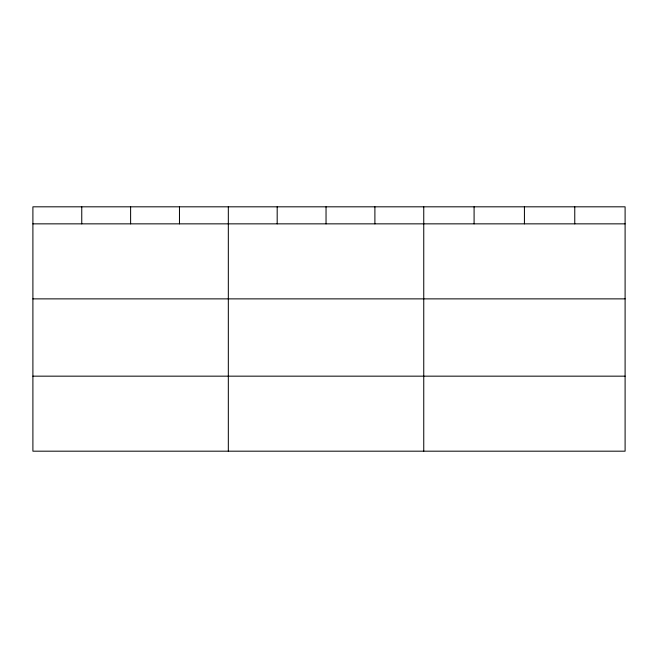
<?xml version="1.0" encoding="UTF-8"?>
<svg xmlns="http://www.w3.org/2000/svg" width="658" height="658" viewBox="0 0 658 658"><rect width="100%" height="100%" fill="white"/><g stroke="black" fill="none" stroke-linecap="round" stroke-linejoin="round"><path stroke-width="0.99" d="M625.1 298.872L625.1 206.818L32.9 206.818L32.9 451.182L625.1 451.182L625.1 298.872L32.9 298.872M32.9 223.852L625.1 223.852M32.9 376.162L625.1 376.162M574.763 206.818L574.763 223.852M524.426 206.818L524.426 223.852M474.089 206.818L474.089 223.852M423.752 206.818L423.752 451.182M374.896 206.818L374.896 223.852M326.039 206.818L326.039 223.852M277.183 206.818L277.183 223.852M228.326 206.818L228.326 451.182M179.469 206.818L179.469 223.852M130.613 206.818L130.613 223.852M81.757 206.818L81.757 223.852"/></g></svg>
